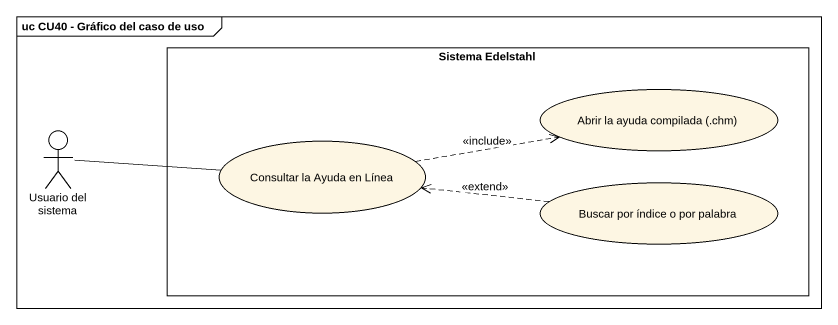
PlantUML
@startuml
mainframe uc CU40 - Gráfico del caso de uso
rectangle "Sistema Edelstahl" as Sistema_Edelstahl {
  usecase "Abrir la ayuda compilada (.chm)" as Abrir_la_ayuda_compilada_chm
  usecase "Consultar la Ayuda en Línea" as Consultar_la_Ayuda_en_Línea
  usecase "Buscar por índice o por palabra" as Buscar_por_índice_o_por
}
actor "Usuario del sistema" as Usuario_del_sistema
Usuario_del_sistema -right- Consultar_la_Ayuda_en_Línea
Consultar_la_Ayuda_en_Línea .right.> Abrir_la_ayuda_compilada_chm : <<include>>
Buscar_por_índice_o_por .left.> Consultar_la_Ayuda_en_Línea : <<extend>>
@enduml
